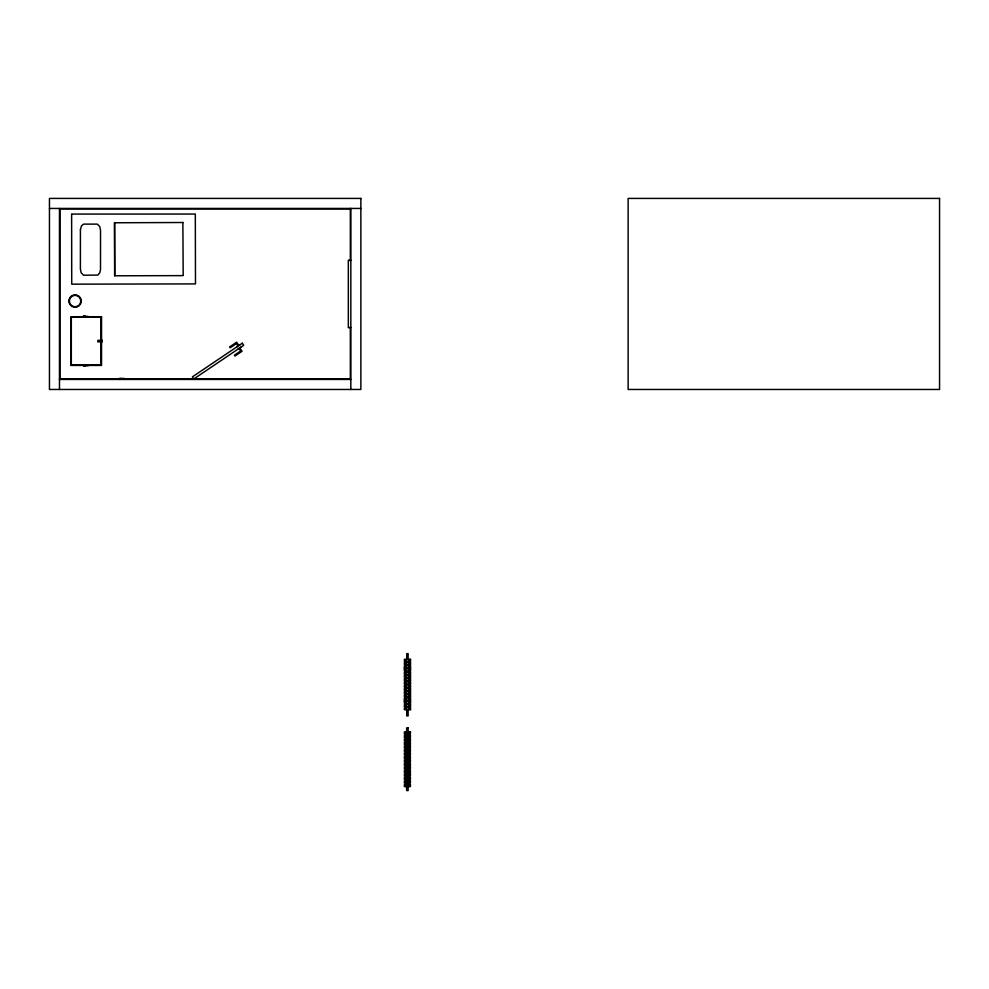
<?xml version="1.0" encoding="UTF-8"?>
<svg xmlns="http://www.w3.org/2000/svg" width="989" height="989" viewBox="0 0 989 989"><rect width="100%" height="100%" fill="white"/><g stroke="black" fill="none" stroke-linecap="round" stroke-linejoin="round"><path stroke-width="1.48" d="M71.678 214.069L195.315 214.057L195.488 283.905L71.727 284.164L71.628 214.428M183.188 275.424L182.878 222.414M83.991 316.159L88.342 316.468M88.874 317.135L83.41 316.121L86.13 316.925M183.014 222.5L114.539 222.772L114.625 275.783L182.866 275.622M114.588 222.513L114.786 275.696M49.45 208.444L360.861 208.444M59.476 208.951L350.329 208.951M350.835 260.231L348.326 260.231L348.326 327.656L350.835 327.656M59.476 378.935L350.329 378.935M59.476 379.442L350.835 379.442M410.509 659.317L404.377 659.317L404.365 661.258L410.509 661.258M410.509 662.543L404.377 662.543L404.365 664.484L410.509 664.484M410.509 665.782L404.377 665.782L404.365 670.95L410.509 670.95M404.377 667.711L410.509 667.711M404.377 669.009L410.509 669.009M410.509 672.236L404.377 672.236L404.365 674.177L410.509 674.177M410.509 675.462L404.377 675.462L404.365 677.403L410.509 677.403M410.509 678.689L404.377 678.689L404.365 680.63L410.509 680.63M410.509 681.928L404.377 681.928L404.365 683.856L410.509 683.856M410.509 685.154L404.377 685.154L404.365 687.095L410.509 687.095M410.509 688.381L404.377 688.381L404.365 690.322L410.509 690.322M410.509 691.608L404.377 691.608L404.365 693.549L410.509 693.549M410.509 694.834L404.377 694.834L404.365 696.775L410.509 696.775M410.509 698.073L404.377 698.073L404.365 703.241L410.509 703.241M404.377 700.002L410.509 700.002M404.377 701.3L410.509 701.3M410.509 704.527L404.377 704.527L404.365 706.467L410.509 706.467M410.509 707.753L404.377 707.753L404.365 709.694L410.509 709.694M239.968 344.79L236.977 346.818M240.883 347.201L237.892 349.216M238.609 345.112L236.643 342.194L229.584 346.966L230.14 347.794L236.371 343.591L237.78 345.668M240.08 348.351L242.045 351.256L234.974 356.028L234.418 355.187L240.648 350.984L239.251 348.907M88.417 365.646L84.053 365.658M410.522 659.317L410.522 661.258M410.522 662.543L410.522 664.484M410.522 665.782L410.522 670.95M410.522 672.236L410.522 674.177M410.522 675.462L410.522 677.403M410.522 678.689L410.522 680.63M410.522 681.928L410.522 683.856M410.522 685.154L410.522 687.095M410.522 688.381L410.522 690.322M410.522 691.608L410.522 693.549M410.522 694.834L410.522 696.775M410.522 698.073L410.522 703.241M410.522 704.527L410.522 706.467M410.522 707.753L410.522 709.694M408.828 659.317L408.828 661.258M408.828 662.543L408.828 664.484M408.828 665.782L408.828 667.711M408.828 669.009L408.828 670.95M408.828 672.236L408.828 674.177M408.828 675.462L408.828 677.403M408.828 678.689L408.828 680.63M408.828 681.928L408.828 683.856M408.828 685.154L408.828 687.095M408.828 688.381L408.828 690.322M408.828 691.608L408.828 693.549M408.828 694.834L408.828 696.775M408.828 698.073L408.828 700.002M408.828 701.3L408.828 703.241M408.828 704.527L408.828 706.467M408.828 707.753L408.828 709.694M408.89 731.909L408.89 733.925M408.89 735.42L408.89 737.435M408.89 738.931L408.89 740.946M408.89 742.442L408.89 744.457M408.89 745.953L408.89 747.956M408.89 749.464L408.89 751.467M408.89 752.975L408.89 754.978M408.89 756.486L408.89 758.489M408.89 759.997L408.89 762M408.89 763.508L408.89 765.511M408.89 767.019L408.89 769.022M408.89 770.53L408.89 772.533M408.89 774.041L408.89 776.044M408.89 777.552L408.89 779.555M408.89 781.063L408.89 783.065M408.89 784.574L408.89 786.576M408.136 659.317L408.136 653.593L406.751 653.593L406.751 659.317M408.136 709.694L408.136 715.925L406.751 715.925L406.751 709.694M406.059 659.317L406.059 661.258M406.059 662.543L406.059 664.484M406.059 665.782L406.059 667.711M406.059 669.009L406.059 670.95M406.059 672.236L406.059 674.177M406.059 675.462L406.059 677.403M406.059 678.689L406.059 680.63M406.059 681.928L406.059 683.856M406.059 685.154L406.059 687.095M406.059 688.381L406.059 690.322M406.059 691.608L406.059 693.549M406.059 694.834L406.059 696.775M406.059 698.073L406.059 700.002M406.059 701.3L406.059 703.241M406.059 704.527L406.059 706.467M406.059 707.753L406.059 709.694M405.873 731.909L405.873 733.925M405.873 735.42L405.873 737.435M405.873 738.931L405.873 740.946M405.873 742.442L405.873 744.457M405.873 745.953L405.873 747.956M405.873 749.464L405.873 751.467M405.873 752.975L405.873 754.978M405.873 756.486L405.873 758.489M405.873 759.997L405.873 762M405.873 763.508L405.873 765.511M405.873 767.019L405.873 769.022M405.873 770.53L405.873 772.533M405.873 774.041L405.873 776.044M405.873 777.552L405.873 779.555M405.873 781.063L405.873 783.065M405.873 784.574L405.873 786.576M350.835 208.444L350.835 389.468M350.329 208.444L350.329 261.022M350.329 326.864L350.329 379.442M124.268 379.442L124.268 378.441L119.249 378.441L119.249 379.442M120.893 378.441L121.017 379.442M59.983 208.951L59.983 379.442M59.476 208.444L59.476 389.468M80.418 229.745L80.393 268.946L81.135 272.741L83.57 275.239L97.812 275.078L99.778 272.741L100.507 269.614L100.532 230.412L99.778 226.617L97.342 224.12L83.57 224.12L81.457 225.974L80.418 229.745M242.317 343.208L192.422 376.858L193.832 378.935L243.714 345.285L242.317 343.208M88.998 365.028L83.472 365.67L88.998 365.028M360.861 198.418L49.45 198.418L49.45 389.468L360.861 389.468L360.861 198.418M939.55 198.418L628.139 198.418L628.139 389.468L939.55 389.468L939.55 198.418M101.546 316.727L70.924 316.727L70.924 365.436L101.546 365.436L101.546 316.727M100.927 317.135L71.319 317.135L71.319 365.04L100.927 365.04L100.927 317.135M102.164 340.352L97.849 340.352L97.849 341.86L102.164 341.86L102.164 340.352M408.136 727.904L406.627 727.904L406.627 790.582L408.136 790.582L408.136 727.904M410.398 731.909L404.377 731.909L404.377 733.925L410.398 733.925L410.398 731.909M410.398 735.42L404.377 735.42L404.377 737.435L410.398 737.435L410.398 735.42M410.398 738.931L404.377 738.931L404.377 740.946L410.398 740.946L410.398 738.931M410.398 742.442L404.377 742.442L404.377 744.457L410.398 744.457L410.398 742.442M410.398 745.953L404.377 745.953L404.377 747.956L410.398 747.956L410.398 745.953M410.398 749.464L404.377 749.464L404.377 751.467L410.398 751.467L410.398 749.464M410.398 752.975L404.377 752.975L404.377 754.978L410.398 754.978L410.398 752.975M410.398 756.486L404.377 756.486L404.377 758.489L410.398 758.489L410.398 756.486M410.398 759.997L404.377 759.997L404.377 762L410.398 762L410.398 759.997M410.398 763.508L404.377 763.508L404.377 765.511L410.398 765.511L410.398 763.508M410.398 767.019L404.377 767.019L404.377 769.022L410.398 769.022L410.398 767.019M410.398 770.53L404.377 770.53L404.377 772.533L410.398 772.533L410.398 770.53M410.398 774.041L404.377 774.041L404.377 776.044L410.398 776.044L410.398 774.041M410.398 777.552L404.377 777.552L404.377 779.555L410.398 779.555L410.398 777.552M410.398 781.063L404.377 781.063L404.377 783.065L410.398 783.065L410.398 781.063M410.398 784.574L404.377 784.574L404.377 786.576L410.398 786.576L410.398 784.574M72.222 305.997A5.711 5.711 0 0 0 80.789 301.052A5.711 5.711 0 0 0 72.222 296.107A5.711 5.711 0 0 0 72.222 305.997M71.962 306.442A6.218 6.218 0 0 0 81.296 301.052A6.218 6.218 0 0 0 71.962 295.662A6.218 6.218 0 0 0 71.962 306.442"/></g></svg>
